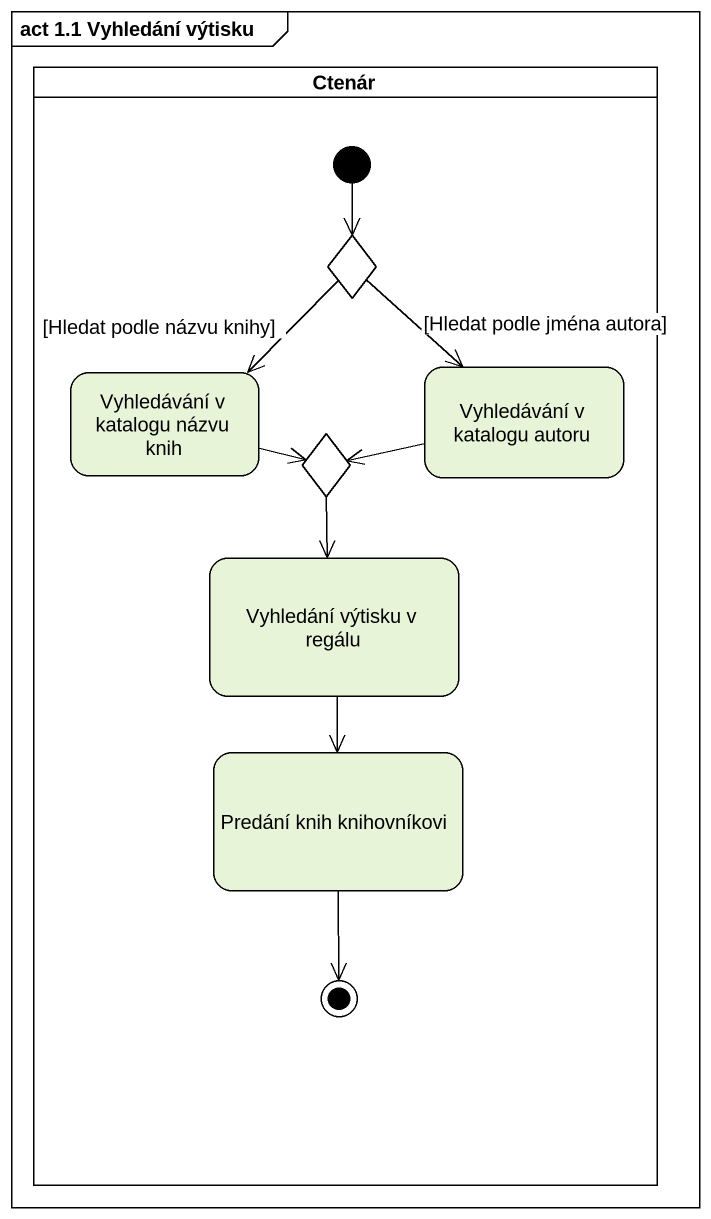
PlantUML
@startuml
mainframe act 1.1 Vyhledání výtisku
hide empty description
state Ctenár <<partition>> {
  state choice1 <<choice>>
  state "Vyhledávání v katalogu názvu knih" as Vyhledávání_v_katalogu
  state "Vyhledávání v katalogu autoru" as Vyhledávání_v_katalogu_2
  state choice2 <<choice>>
  state "Vyhledání výtisku v regálu" as Vyhledání_výtisku_v_regálu
  state "Predání knih knihovníkovi" as Predání_knih_knihovníkovi
  [*] --> choice1
  Predání_knih_knihovníkovi --> [*]
}
choice1 --> Vyhledávání_v_katalogu : [Hledat podle názvu knihy]
choice1 --> Vyhledávání_v_katalogu_2 : [Hledat podle jména autora]
Vyhledávání_v_katalogu -right-> choice2
Vyhledávání_v_katalogu_2 -left-> choice2
choice2 --> Vyhledání_výtisku_v_regálu
Vyhledání_výtisku_v_regálu --> Predání_knih_knihovníkovi
@enduml
